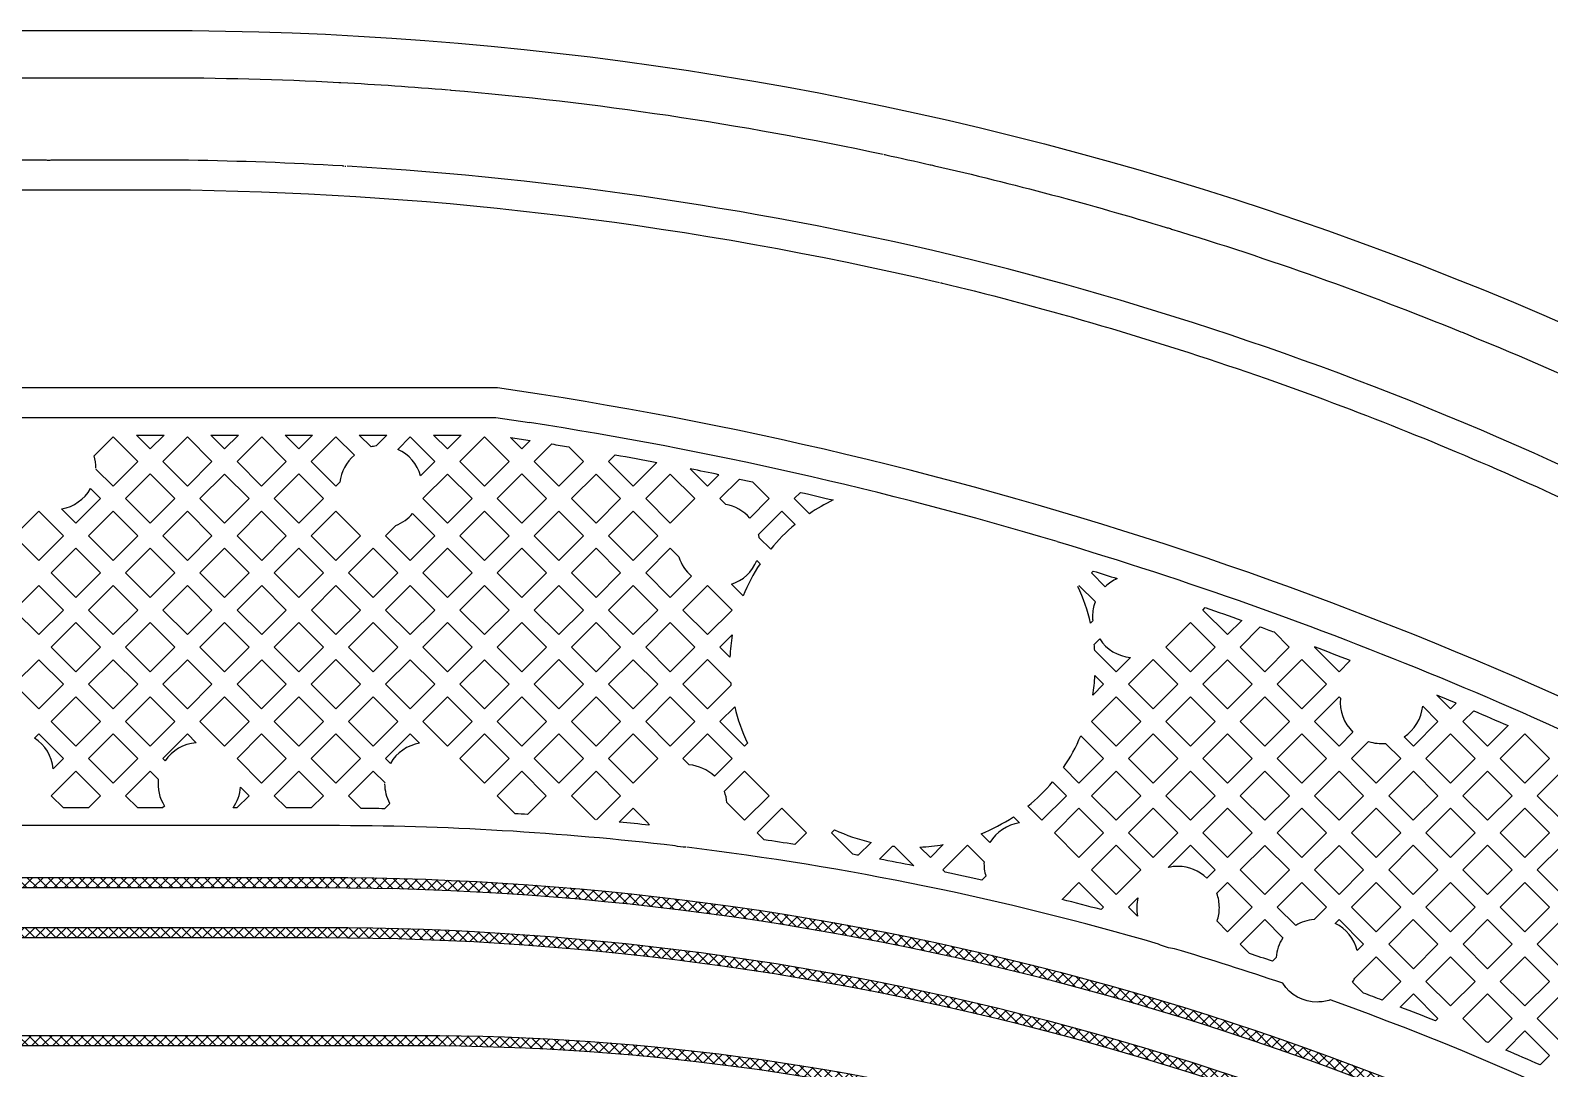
# Model space of a CAD drawing. Extents: x 3811 to 4253, y -432 to -307.
# Drawn here: x 4186.38 to 4192.92, y -356.61 to -352.14 of the extents above; entities that cross this region are included whole.
import ezdxf

# ---------------------------------------------------------------- set-up
doc = ezdxf.new("R2010")
doc.units = 0
doc.layers.add('gbr-dxf_layer0', color=7, linetype='Continuous')
doc.layers.add('gbr-outline-dxf_layer1', color=2, linetype='Continuous')
doc.layers.add('備註', color=1, linetype='Continuous', lineweight=9)
pattern_1 = [(135, (8843.560736277654, 77.47881360700057), (0.02245064030267288, 0.02245064030267288), []), (45.00000000000001, (8843.560736277654, 77.47881360700057), (0.02245064030267288, -0.02245064030267288), [])]

msp = doc.modelspace()

# ---------------------------------------------------------------- hatches: boundary and pattern name
at = {"layer": '備註', "linetype": 'Continuous'}
h = msp.add_hatch(dxfattribs=at)
h.set_pattern_fill('ANSI37', color=1, scale=0.01, angle=180, style=0)
h.set_pattern_definition(pattern_1)
edge = h.paths.add_edge_path()
edge.add_ellipse((4240.778275471918, -361.3788892770392), major_axis=(0.01252426819055923, 0), ratio=1, start_angle=62.23431466019579, end_angle=74.47364938760656)
edge.add_line((4240.781627987142, -361.3668220513688), (4240.699102987142, -361.3437570513687))
edge.add_ellipse((4240.695610890889, -361.3560347483626), major_axis=(0.01276466136323169, 0), ratio=1, start_angle=74.12286977857029, end_angle=154.8854511866665)
edge.add_line((4240.684052987142, -361.3506170513688), (4240.661245987142, -361.3430890513688))
edge.add_ellipse((4240.639942253281, -361.6157295257153), major_axis=(0.2734715292828165, 0), ratio=1, start_angle=85.53206876416063, end_angle=124.9321066714137)
edge.add_line((4240.483350987142, -361.3915290513687), (4240.384305987142, -361.4603520513688))
edge.add_ellipse((4239.437211706495, -360.1596750521853), major_axis=(1.608958741745759, 0), ratio=1, start_angle=259.9973253950895, end_angle=306.0604171005775)
edge.add_line((4239.157744987143, -361.7441770513688), (4225.238295987143, -359.2907950513687))
edge.add_ellipse((4223.085734032277, -371.498371707494), major_axis=(12.39590459727366, 0), ratio=1, start_angle=79.99983239179853, end_angle=89.02223314645957)
edge.add_line((4223.297262987143, -359.1042720513688), (4223.286972987143, -359.1040200513688))
edge.add_ellipse((4223.11095373497, -374.6557703994424), major_axis=(15.55274643482438, 0), ratio=1, start_angle=89.35153732403013, end_angle=106.8624955880837)
edge.add_line((4218.599477987143, -359.7717350513688), (4216.316115987142, -360.4632500513687))
edge.add_ellipse((4217.25461848953, -363.35921541796), major_axis=(3.044240849782393, 0), ratio=1, start_angle=107.9560793490311, end_angle=112.9058941111479)
edge.add_ellipse((4216.075594712353, -360.5762347271943), major_axis=(0.02200018640532932, 0), ratio=1, start_angle=105.4255050779633, end_angle=113.3415489921781)
edge.add_ellipse((4212.143559357241, -350.9729123053939), major_axis=(10.35512774600846, 0), ratio=1, start_angle=269.9998540920655, end_angle=292.2641321823256)
edge.add_line((4212.143532987143, -361.3280400513687), (4204.118935987142, -361.3280400513687))
edge.add_line((4204.118935987142, -361.3280400513687), (4202.893957987142, -361.1811340513688))
edge.add_ellipse((4205.175863638907, -342.1540741339722), major_axis=(19.16340529508658, 0), ratio=1, start_angle=237.7232717037186, end_angle=263.1612090197558)
edge.add_line((4194.942432987143, -358.3563270513687), (4194.233357987143, -357.9085140513687))
edge.add_ellipse((4187.633997542184, -368.3550795381765), major_axis=(12.35646748681221, 0), ratio=1, start_angle=57.71835891717838, end_angle=89.99995156770952)
edge.add_line((4187.634007987142, -355.9986120513688), (4165.578979987143, -355.9986120513688))
edge.add_ellipse((4165.578869262658, -355.258169250713), major_axis=(0.7404428089344982, 0), ratio=1, start_angle=262.4938267302385, end_angle=270.0085679077276)
edge.add_ellipse((4165.476431202252, -356.0133978742096), major_axis=(0.02188917907489349, 0), ratio=1, start_angle=74.87409326211606, end_angle=82.18393003354159)
edge.add_ellipse((4165.694900038389, -354.4379770307294), major_axis=(1.568607452013243, 0), ratio=1, start_angle=239.5635427173167, end_angle=262.1038531305894)
edge.add_ellipse((4165.150757668535, -355.3668496548478), major_axis=(0.4920903544579044, 0), ratio=1, start_angle=224.8112738173064, end_angle=239.4010401363109)
edge.add_line((4164.801652987143, -355.7136620513687), (4164.520442987143, -355.4324520513687))
edge.add_ellipse((4164.314069383814, -355.6382910520273), major_axis=(0.2914785726996615, 0), ratio=1, start_angle=44.92569256920794, end_angle=68.28871349969538)
edge.add_ellipse((4164.3393467941, -355.5750084927667), major_axis=(0.2233344415716332, 0), ratio=1, start_angle=68.30772893291217, end_angle=90.00225939866054)
edge.add_line((4164.339337987142, -355.3516740513688), (4164.252260987142, -355.3516740513688))
edge.add_ellipse((4164.241280055295, -355.3581299144281), major_axis=(0.01273809373797429, 0), ratio=1, start_angle=30.45194212593424, end_angle=93.94816493345985)
edge.add_line((4164.240402987142, -355.3454220513688), (4164.173297987142, -355.3500370513688))
edge.add_line((4164.173297987142, -355.3500370513688), (4164.173297987142, -355.3477570513687))
edge.add_line((4164.173297987142, -355.3477570513687), (4163.639897987143, -355.3477570513687))
edge.add_line((4163.639897987143, -355.3477570513687), (4163.639897987143, -355.5255570513688))
edge.add_line((4163.639897987143, -355.5255570513688), (4164.173297987142, -355.5255570513688))
edge.add_line((4164.173297987142, -355.5255570513688), (4164.173297987142, -355.5200900513687))
edge.add_ellipse((4164.170352965722, -355.5077148852459), major_axis=(0.01272076600398494, 0), ratio=1, start_angle=283.3861588286522, end_angle=325.9358450458)
edge.add_line((4164.180890987142, -355.5148400513688), (4164.223257987142, -355.4539820513687))
edge.add_ellipse((4164.212995484167, -355.4463399364474), major_axis=(0.01279534633371312, 0), ratio=1, start_angle=323.3262771394688, end_angle=349.9625931420886)
edge.add_line((4164.225594987142, -355.4485700513687), (4164.242272987142, -355.3966750513687))
edge.add_line((4164.242272987142, -355.3966750513687), (4164.339337987142, -355.3966750513687))
edge.add_ellipse((4164.339350393999, -355.5750157469133), major_axis=(0.1783406959760962, 0), ratio=1, start_angle=68.24926606257229, end_angle=90.00398596916925)
edge.add_ellipse((4164.31406441543, -355.6382931401877), major_axis=(0.2464832540224461, 0), ratio=1, start_angle=44.92480392022333, end_angle=68.24064743318829)
edge.add_line((4164.488582987143, -355.4642320513688), (4164.769727987143, -355.7453770513687))
edge.add_ellipse((4165.150770251016, -355.3668388209625), major_axis=(0.537107436866128, 0), ratio=1, start_angle=224.8111193865649, end_angle=239.4319281955726)
edge.add_ellipse((4165.695346519485, -354.4381023065579), major_axis=(1.613727573838814, 0), ratio=1, start_angle=239.5535593819423, end_angle=262.1161129758722)
edge.add_ellipse((4165.578890742177, -355.2581129602392), major_axis=(0.7854990969039252, 0), ratio=1, start_angle=262.3260020331372, end_angle=270.0069473466934)
edge.add_line((4165.578985987143, -356.0436120513688), (4187.634007987142, -356.0436120513688))
edge.add_ellipse((4187.633994277775, -368.3550779260933), major_axis=(12.31146587473212, 0), ratio=1, start_angle=57.71834354806271, end_angle=89.99993619858863)
edge.add_line((4194.209322987143, -357.9465600513687), (4194.918402987142, -358.3943720513687))
edge.add_ellipse((4205.175869071835, -342.1540783210144), major_axis=(19.20840313318145, 0), ratio=1, start_angle=237.7232498901434, end_angle=263.1611872062008)
edge.add_line((4202.888597987142, -361.2258150513687), (4204.117680987142, -361.3730400513687))
edge.add_line((4204.117680987142, -361.3730400513687), (4212.143532987143, -361.3730400513687))
edge.add_ellipse((4212.143962758537, -350.9728673691231), major_axis=(10.40017269112545, 0), ratio=1, start_angle=269.997632338638, end_angle=292.2775751891053)
edge.add_ellipse((4217.254569022111, -363.359172341488), major_axis=(2.99918380735767, 0), ratio=1, start_angle=107.9504780254341, end_angle=112.9188479303681)
edge.add_ellipse((4217.355273658412, -363.6716505618637), major_axis=(3.327488292974247, 0), ratio=1, start_angle=105.4516366402203, end_angle=107.9418423971558)
edge.add_line((4216.468747987143, -360.4644320513687), (4218.612532987143, -359.8148000513687))
edge.add_ellipse((4223.110524784151, -374.6558001703436), major_axis=(15.50765020038047, 0), ratio=1, start_angle=89.34702091478596, end_angle=106.8609411970305)
edge.add_ellipse((4223.289459880481, -359.1277333126157), major_axis=(0.02153679939091865, 0), ratio=1, start_angle=264.1265545595571, end_angle=270.1359625785639)
edge.add_line((4223.289510987142, -359.1492700513687), (4223.296639987142, -359.1492700513687))
edge.add_ellipse((4223.085753396635, -371.4983870042003), major_axis=(12.35091748287424, 0), ratio=1, start_angle=79.99993745754108, end_angle=89.02165172779574)
edge.add_line((4225.230480987142, -359.3351100513688), (4239.149940987142, -361.7884970513687))
edge.add_ellipse((4239.43712501164, -360.1597059355809), major_axis=(1.653915101447564, 0), ratio=1, start_angle=260.0005388709043, end_angle=305.9201403605867)
edge.add_ellipse((4240.397414285672, -361.4794697178608), major_axis=(0.02203135084924462, 0), ratio=1, start_angle=296.9698749448992, end_angle=305.5256584150097)
edge.add_ellipse((4241.444091873731, -362.9767112480843), major_axis=(1.804788343711396, 0), ratio=1, start_angle=123.9697940119922, end_angle=124.9493166973945)
edge.add_line((4240.435655987142, -361.4799420513688), (4240.509115987143, -361.4284250513688))
edge.add_ellipse((4240.639941412939, -361.6157315073523), major_axis=(0.2284710057927174, 0), ratio=1, start_angle=86.4656404781321, end_angle=124.9326270091944)
edge.add_line((4240.654025987143, -361.3876950513687), (4240.701050987142, -361.4044400513687))
edge.add_line((4240.701050987142, -361.4044400513687), (4240.750207987143, -361.5285420513687))
edge.add_ellipse((4240.762031728044, -361.5238610911775), major_axis=(0.01271661264712969, 0), ratio=1, start_angle=201.5983662150841, end_angle=235.1110773603341)
edge.add_line((4240.754757987143, -361.5342920513688), (4240.753820987143, -361.5396120513687))
edge.add_line((4240.753820987143, -361.5396120513687), (4241.279145987142, -361.6322220513688))
edge.add_line((4241.279145987142, -361.6322220513688), (4241.310015987143, -361.4571220513687))
h.paths.add_polyline_path([(4163.639897987143, -354.9980000513688), (4163.639897987143, -355.1758000513688), (4164.173297987142, -355.1758000513688), (4164.173297987142, -355.1724170513688, 0.1050129999794623), (4164.178555987142, -355.1728270513688), (4164.198300987143, -355.1704220513687), (4164.229684987143, -355.1764570513687), (4164.314189987143, -355.1764570513687, -0.1989610000014064), (4164.640999987142, -355.3118500513688), (4164.922367987142, -355.5932170513688, 0.06388799998524355), (4164.986890987142, -355.6435090513687, 0.09864499997632305), (4165.502980987142, -355.8229320513688, 0.03410700000139696), (4165.580482987142, -355.8282200513688), (4187.634260987143, -355.8282200513688, -0.1417890000000341), (4194.324382987143, -357.7644400513688), (4195.033462987143, -358.2122540513691, 0.1114510000000331), (4202.914252987142, -361.0119470513688), (4204.130634987143, -361.1576470513688), (4212.143737987142, -361.1576470513688, 0.09745599999944704), (4216.002617987143, -360.3981970513688, -0.02167899999797715), (4216.263772987144, -360.3010550513681, -0.01074099999885962), (4216.409520987143, -360.2572090513684), (4218.550044987142, -359.6085500513688, -0.07673299999955843), (4223.300049987142, -358.9338750513688, -0.03938799998511715), (4225.267822987143, -359.1227650513687), (4239.187272987301, -361.5761520513969, 0.1987819999320423), (4240.261337987143, -361.3383420513687), (4240.385672987142, -361.2516370513686, -0.1753869999997423), (4240.677560987145, -361.1731420513687), (4240.775257987142, -361.1738600513688), (4240.814757987143, -361.1936350513687), (4240.814527987142, -361.1949340513687), (4241.339852987143, -361.2875450513687), (4241.370722987142, -361.1124450513688), (4240.845397987143, -361.0198340513687), (4240.844207987143, -361.0265800513687, 0.1927999994876279), (4240.834915987142, -361.0283920513688), (4240.700677987143, -361.1149290513687, 0.3110639999497912), (4240.695107987142, -361.1282690513688), (4240.678575987143, -361.1281470513687, 0.1739159998567557), (4240.359902987142, -361.2147470513688), (4240.235547987142, -361.3014700513688, -0.1987800000002189), (4239.195087987143, -361.5318370513687), (4225.275632987088, -359.0784500513591, 0.03934299999894748), (4223.303040987143, -358.8889170513687, 0.04296799985334238), (4223.299247987143, -358.8886240513688), (4223.289292987142, -358.8886240513688, 0.07655300000000492), (4218.536995987142, -359.5654840513687), (4216.249832987142, -360.2582700513688, 0.02166899999900385), (4215.985147987142, -360.3567250513687, -0.09744499999990434), (4212.143737987142, -361.1126470513688), (4204.131889987142, -361.1126470513688), (4202.919612987143, -360.9672670513687, -0.1114509999999863), (4195.057492987143, -358.1742100513687), (4194.348417987142, -357.7263940513687, 0.1417890000000125), (4187.634260987143, -355.7832200513687), (4165.580482987142, -355.7832200513687, -0.03423199998499024), (4165.508837987142, -355.7783140513687, -0.09860700000024084), (4165.009577987128, -355.6046470513602, -0.06364499998820487), (4164.954322987134, -355.5615320513606), (4164.672824987142, -355.2800340513685, 0.1989569999985511), (4164.314189987143, -355.1314570513687), (4164.238442987143, -355.1314570513687), (4164.230192987143, -355.0810840513687, 0.1182239999783184), (4164.227957987143, -355.0755970513687), (4164.177487987143, -355.0051370513688, 0.111968999943164), (4164.173297987142, -355.0014070513686), (4164.173297987142, -354.9980000513688)])
h = msp.add_hatch(dxfattribs=at)
h.set_pattern_fill('ANSI37', color=2, scale=0.01, angle=180, style=0)
h.set_pattern_definition(pattern_1)
h.paths.add_polyline_path([(4163.639897987143, -356.0477820513687), (4163.639897987143, -356.2255820513687), (4164.173297987142, -356.2255820513687), (4164.173297987143, -356.220132051369, 0.1556539944862043), (4164.180992986874, -356.2210350514213, 5.358062216131998e-09), (4164.180992987142, -356.2210350513687), (4164.233097987142, -356.2108120513688, 0.007026999997943226), (4164.343330987143, -356.2218370513688, 0.01100100000090199), (4164.419939987144, -356.2267250513688, -0.1874359999291849), (4164.694009987143, -356.3475870513687), (4164.729772987142, -356.3835750513689, 0.1168210000013827), (4164.858457987142, -356.4592200513688, 0.06442799999997235), (4165.131130987145, -356.5079240513688), (4188.047517987143, -356.5079240513688, -0.1416299999983258), (4193.629507987142, -358.1216070513688), (4194.278777987142, -358.5317520513688, 0.1118520000000093), (4203.337707987142, -361.7414400513687), (4204.089905987143, -361.8304940513688), (4212.143635987142, -361.8304940513688, 0.0974549999997328), (4216.257419987142, -361.0209870513688, -0.02215600000107393), (4216.470687987143, -360.9414200513688, -0.01141699999937384), (4216.596285987142, -360.9039470513687), (4217.993790987149, -360.4800250513667, -0.07623099999992113), (4223.418777987143, -359.7027050513688, 0.03836399999984021), (4223.422150987179, -359.7029890513691, -0.003125999999580442), (4223.622275987143, -359.7060320513688, 0.03793700003203696), (4223.625610987143, -359.7058570513688, -0.03797099999059252), (4226.070965987143, -359.9480120513688), (4239.563892987174, -362.3264570513745, 0.03680499997375784), (4239.620774987143, -362.3323870513688), (4239.789870987142, -362.3357000513687, 0.03708899996836885), (4239.868997987142, -362.3311900513687), (4239.979190987143, -362.3167170513687, 0.1256549999862143), (4240.064000987142, -362.2828700513687), (4240.098152987142, -362.2588200513687, -0.2011339999985243), (4240.409379987143, -362.1909070513688), (4240.551519987142, -362.1963940513688), (4240.632632987143, -362.2262550513688), (4240.632154987143, -362.2289700513687), (4241.157480987143, -362.3215790513688), (4241.188350987142, -362.1464790513687), (4240.663025987143, -362.0538700513688), (4240.655752987142, -362.0951270513688), (4240.566035987143, -362.1519220513687), (4240.412517987143, -362.1459970513688, 0.1982639999762202), (4240.072320987142, -362.2219740513688), (4240.034029987141, -362.2490300513691, -0.1177920000004476), (4239.973400987143, -362.2720920513688), (4239.863117987142, -362.2865750513689, -0.03912000000069395), (4239.786665987125, -362.2906390513684), (4239.622112987143, -362.2874070513687, -0.03679399999974232), (4239.571832987139, -362.2821620513681), (4226.078785987142, -359.9036970513686, 0.03802299999946724), (4223.623265987142, -359.6607900513687, 0.03853400000244979), (4223.619872987142, -359.6609700513687, 0.003021999999913774), (4223.425917987142, -359.6580200513688, 0.03798299963075048), (4223.422577987142, -359.6577370513687, 0.07627799999998625), (4217.980730986931, -360.4369600514327), (4216.456657987143, -360.8986620513688, 0.02212700000131415), (4216.239940987141, -360.9795200513691, -0.0974440000000714), (4212.143635987142, -361.7854950513688), (4204.091227987143, -361.7854950513688), (4203.342992987141, -361.6967500513686, -0.1118519999999701), (4194.302807987143, -358.4937040513688), (4193.653517987142, -358.083547051368, 0.1416299999999973), (4188.047517987143, -356.4629250513688), (4165.131682987142, -356.4629250513688, -0.06554899999937698), (4164.866019987143, -356.4144920513687, -0.1185229999782722), (4164.755372987142, -356.3455620513687), (4164.725847987143, -356.3157850513687, 0.1875529999752223), (4164.421749987143, -356.1817620513688, -0.01099100000081328), (4164.347180987143, -356.1770020513687, -0.005056999999239366), (4164.268952987142, -356.1694890513687), (4164.185412987143, -356.0670100513688, 0.136113000119775), (4164.179875987143, -356.0630720513687), (4164.173297987142, -356.0606800513688), (4164.173297987142, -356.0477820513687)])
h.paths.add_polyline_path([(4163.639897987143, -356.3977940513687), (4163.639897987143, -356.5755940513687), (4164.173297987142, -356.5755940513687), (4164.173297987142, -356.5687150513687, 0.1686889962651441), (4164.180332987028, -356.5642140515144, 3.640425072504172e-09), (4164.180332987143, -356.5642140513688), (4164.243120987143, -356.4844590513686, 0.1311380000656766), (4164.245737987142, -356.4784400513687), (4164.250557987142, -356.4481700513687), (4164.285777987143, -356.4418850513688), (4164.401372987142, -356.4418850513688, -0.199050999980705), (4164.541417987142, -356.5000470513688), (4164.576239987143, -356.5351220513688, 0.1190059999954191), (4164.793705987143, -356.6647090513687, 0.06544500000057435), (4165.126050987143, -356.7233170513687), (4188.047265987142, -356.7233170513687, -0.1416319999999742), (4193.514444987142, -358.3037250513687), (4194.163715987149, -358.713870051373, 0.1118519999998962), (4203.312307987877, -361.9555620514555), (4204.077382987142, -362.0458870513688), (4212.143737987142, -362.0458870513688, 0.09752000000001931), (4216.341774987144, -361.2192390513678, -0.02215799999899078), (4216.537160987143, -361.1463370513687, -0.01194599999768344), (4216.658767987143, -361.1101990513688), (4218.056527987223, -360.6862720513445, -0.07627799999881954), (4223.420092987142, -359.9183820513687, -0.0411149999999478), (4226.033630987143, -360.1603550513687), (4239.526620987142, -362.5388120513687, 0.03711999999804767), (4239.615790987145, -362.5477820513688), (4239.799099987143, -362.5512190513688, 0.03270199999027205), (4239.896932987142, -362.5448040513687), (4240.007407987143, -362.5305820513687, 0.1237700000000247), (4240.188780987154, -362.4586290513603), (4240.222087987144, -362.4350290513684, -0.1985089998265499), (4240.368627987143, -362.4026670513687), (4240.502962987142, -362.4264320513687), (4240.517870987142, -362.4320240513688), (4240.567402987142, -362.5576500513687, 0.1752640000873123), (4240.573122987143, -362.5641540513691), (4240.571450987142, -362.5736470513688), (4241.096775987143, -362.6662570513687), (4241.127645987142, -362.4911570513688), (4240.602320987143, -362.3985470513687), (4240.601895987143, -362.4009570513687, 0.07141800002966765), (4240.598289987142, -362.4008820513687, 0.08862999999903), (4240.589350987142, -362.4009570513687), (4240.563692987143, -362.4011500513687), (4240.512574987142, -362.3824340513687), (4240.376442987143, -362.3583520513687, 0.1985039999998128), (4240.196337987142, -362.3981250513688), (4240.155990987142, -362.4269740513688, -0.1179299999987463), (4240.001567987142, -362.4859620513687), (4239.891062987143, -362.5001900513687, -0.03713899999978407), (4239.786580987128, -362.5061000513685), (4239.616965987141, -362.5027970513688, -0.03712299999987656), (4239.534430987143, -362.4944970513687), (4226.041445987143, -360.1160390513687, 0.0439279999999864), (4223.240459987101, -359.8724670513687, 0.07374899999939878), (4218.043467987142, -360.6432070513687), (4216.523137987142, -361.1035790513687, 0.02213600000102013), (4216.324215987142, -361.1778100513687, -0.09750800000002503), (4212.143737987142, -362.0008870513687), (4204.078537987142, -362.0008870513687), (4203.317592987142, -361.9108720513688, -0.1118520000000151), (4194.187745987142, -358.6758250513687), (4194.18774598606, -358.6758250506851), (4193.538454987142, -358.2656650513686, 0.1416319999999975), (4188.047265987142, -356.6783170513687), (4165.12655498714, -356.6783170513686, -0.0656509999686325), (4164.804832987143, -356.6210900513687, -0.1217319999827413), (4164.602464987142, -356.4974540513688), (4164.573272987142, -356.4682620513688, 0.1990399999114685), (4164.401402987142, -356.3968840513687), (4164.279762987143, -356.3972470513688), (4164.257570987143, -356.4012070513687, 0.4180150000109484), (4164.243324987143, -356.3899720513688), (4164.173297987142, -356.3987270513687), (4164.173297987142, -356.3977940513687)])

# ---------------------------------------------------------------- linework, layer by layer
at = {"layer": 'gbr-dxf_layer0'}
for p, q in [((4186.835462987143, -353.8791300513688), (4186.954269987143, -353.8791300513688)), ((4187.154994987142, -353.8791300513688), (4187.274057987142, -353.8791300513688)), ((4187.474779987142, -353.8791300513688), (4187.593587987143, -353.8791300513688)), ((4187.794567987143, -353.8791300513688), (4187.913374987143, -353.8791300513688)), ((4188.114097987142, -353.8791300513688), (4188.233160987143, -353.8791300513688)), ((4188.444422987142, -353.8896680513688), (4188.529412987143, -353.9024100513687)), ((4189.445879987143, -354.5715000513688), (4189.395622987143, -354.5212500513688)), ((4189.346380987143, -354.7916250513688), (4189.398837987143, -354.7391680513688)), ((4189.389125987143, -354.8343700513688), (4189.346380987143, -354.7916250513688)), ((4189.346380987143, -355.1114130513687), (4189.409732987143, -355.0480600513688)), ((4188.706934987143, -355.4310700513688), (4188.810984987143, -355.5351220513688)), ((4191.104694987143, -355.9106220513688), (4191.144602987142, -355.8707150513687)), ((4191.143120987143, -355.9490500513688), (4191.104694987143, -355.9106220513688))]:
    msp.add_line(p, q, dxfattribs=at)
at = {"layer": 'gbr-dxf_layer0', "linetype": 'Continuous'}
for points in [[(4174.013579987142, -352.3406630513688), (4186.932534987143, -352.3403970513688, -0.012993), (4187.706144987143, -352.3605250513688, -0.013553), (4187.715579987143, -352.3610170513688, -0.007790000000000001), (4188.178302987142, -352.3926200513688)], [(4188.181909987143, -352.3926200513688, -0.065454), (4188.188462987143, -352.3934850513688, -0.031589), (4190.048302987143, -352.6700150513688)], [(4161.480135987143, -355.3711770513688), (4161.480135987143, -353.1586350513688, -0.202305), (4161.483867987143, -353.1494650513687), (4162.084729987142, -352.5493650513687, -0.202179), (4162.093899987143, -352.5456300513688), (4164.569434987143, -352.5456300513688, -0.202328), (4164.578604987142, -352.5493650513687), (4164.851984987143, -352.8229980513688), (4187.068094987142, -352.8237600513688, -0.053761), (4190.291049987143, -353.2224900513688)], [(4187.728519987142, -352.7209920513687, -0.066718), (4187.721814987142, -352.7202800513688, 0.010845), (4187.060042987143, -352.6959970513688), (4186.467502987143, -352.6959850513688, -0.014006), (4186.457732987143, -352.6962530513688, -0.014012), (4186.447955987143, -352.6959830513688), (4185.198032987142, -352.6959550513688, -0.014727), (4185.187732987142, -352.6962530513688, -0.01474), (4185.177425987143, -352.6959530513688), (4183.928534987142, -352.6959250513688, -0.015436), (4183.917732987143, -352.6962530513688, -0.015443), (4183.906922987142, -352.6959220513688), (4182.659014987143, -352.6958950513688, -0.016102)], [(4205.618477987143, -358.3124480513687), (4205.071107987143, -358.3124480513687, -0.154892), (4195.223449987143, -355.2947480513687, 0.091197), (4190.428260987142, -353.1239870513688, 0.044548), (4187.742134987143, -352.7215000513688)], [(4190.053254987142, -352.6706750513688, -0.063372), (4190.059427987142, -352.6724020513687, -0.003302), (4190.250795987143, -352.7148120513688, -0.027883), (4190.270019987143, -352.7192200513688, -0.017383), (4191.270379987143, -352.9861480513688, -0.027458), (4191.288952987143, -352.9918150513687, -0.022197), (4192.534622987143, -353.4341400513687, -0.029835), (4192.554179987143, -353.4420950513688, -0.053715), (4195.363532987143, -354.9562180513688, 0.015508), (4196.237447987143, -355.5236400513688, -0.030175), (4196.255717987143, -355.5346970513688, 0.01513), (4197.141227987143, -356.0339100513688)], [(4190.295087987142, -353.2230230513688, -0.079641), (4190.302810987143, -353.2252570513688, -0.001637), (4190.397780987143, -353.2479400513687, -0.024256), (4191.737047987142, -353.6499980513688, -0.02103), (4192.862012987143, -354.1023200513688, -0.018687), (4193.826779987143, -354.5821530513688, -0.026283), (4195.117100987143, -355.3762830513688, 0.139031), (4203.966637987143, -358.4156730513687)], [(4196.699139987142, -357.1462050513688, -0.017997), (4195.640364987143, -356.5306380513687), (4194.144559987142, -355.5921830513687, 0.088703), (4188.389199987143, -353.6755500513688), (4164.591837987143, -353.6751680513688, -0.202133), (4164.582719987143, -353.6713330513688), (4164.185234987142, -353.2738470513688), (4162.186507987142, -353.2738470513688), (4162.013787987143, -353.4465680513688), (4162.013787987143, -353.9893680513688, 0.284412), (4162.020137987143, -354.3111070513688)], [(4169.038982987143, -353.8029300513688), (4171.873052987143, -353.8029300513688), (4180.432344987143, -353.8029300513688), (4181.545117987142, -353.8029300513688), (4188.376302987142, -353.8029300513688, -0.03834700000000001), (4188.382057987143, -353.8033450513688), (4188.527092987142, -353.8249350513688)], [(4187.913374987143, -353.8791300513688), (4187.866717987143, -353.9257880513687, 0.031016), (4187.845102987143, -353.9296650513688), (4187.794567987143, -353.8791300513688)], [(4188.866837987143, -353.9925300513688), (4188.895744987143, -353.9636230513688, -0.002687), (4189.074845987143, -353.9965500513688)], [(4189.666167987143, -354.1523050513688), (4189.692947987143, -354.1255250513688, -0.002132), (4189.833244987143, -354.1581500513688)], [(4189.833244987143, -354.1581500513688, 0.03759), (4189.731099987142, -354.2172400513688), (4189.666167987143, -354.1523050513688)], [(4190.797530987143, -354.3372300513688), (4190.845409987143, -354.3516700513688, -0.051345), (4194.078412987143, -355.7016370513688)], [(4189.395622987143, -354.5212500513688, 0.221156), (4189.505055987143, -354.4187450513688), (4189.518952987142, -354.4326400513688, 0.050028), (4189.445879987143, -354.5715000513688)], [(4190.944929987143, -354.4719650513687), (4190.952707987142, -354.4641870513688, -0.001607), (4191.055642987143, -354.4964870513688)], [(4191.055642987143, -354.4964870513688, 0.087949), (4191.004364987142, -354.5314030513688), (4190.944929987143, -354.4719650513687)], [(4190.940819987143, -354.6881000513687), (4190.951707987142, -354.6772120513688, -0.026281), (4190.950737987143, -354.6586570513688, -0.089283), (4190.961887987143, -354.5966850513688), (4190.891050987142, -354.5258450513688)], [(4191.424360987143, -354.6318530513688), (4191.434587987143, -354.6216250513688, -0.002459), (4191.591789987143, -354.6764500513688)], [(4190.956560987142, -354.7801200513688), (4190.980120987142, -354.7565600513688, 0.228497), (4191.112702987142, -354.8357500513688)], [(4191.112702987142, -354.8357500513688), (4191.050814987142, -354.8976380513687), (4190.958970987142, -354.8057920513688, 0.008296), (4190.956560987142, -354.7801200513688)], [(4189.409732987143, -355.0480600513688, 0.05300700000000001), (4189.464999987143, -355.2048180513688), (4189.452392987143, -355.2174250513688), (4189.346380987143, -355.1114130513687)], [(4192.543362987142, -355.1115280513688), (4192.589352987143, -355.0655380513688, -0.00238), (4192.737204987143, -355.1294570513688)], [(4187.092469987143, -355.2032550513688, 0.229185), (4186.958692987142, -355.2812500513688), (4186.948747987142, -355.2713020513688)], [(4187.747957987143, -355.4311970513688), (4187.801152987143, -355.4843930513688, -0.002048), (4187.904994987142, -355.4859300513688), (4187.926217987142, -355.4647070513688, -0.123968), (4187.905024987142, -355.3805250513687)], [(4188.913082987143, -355.5447100513688), (4188.972839987143, -355.4849500513687), (4189.037549987142, -355.5496600513688, 0.013256), (4189.041617987143, -355.5579500513688)], [(4190.469894987143, -355.5953880513687, 0.049999), (4190.608677987142, -355.5223680513688), (4190.634994987143, -355.5486850513688)], [(4189.199154987143, -355.6533200513688, -0.065969), (4189.152882987142, -355.6471930513688, 0.029288), (4187.663217987143, -355.5598470513688), (4169.238394987143, -355.5598470513688)], [(4189.825932987143, -355.5909620513688), (4189.839284987142, -355.5776100513688, 0.053117), (4189.996597987143, -355.6323250513688)], [(4189.996597987143, -355.6323250513688), (4189.941307987143, -355.6876150513688, 0.00056), (4189.918484987143, -355.6835170513688), (4189.825932987143, -355.5909620513688)], [(4190.634994987143, -355.5486850513688, 0.225796), (4190.507712987142, -355.6331970513688), (4190.469894987143, -355.5953880513687)], [(4194.472417987143, -357.5305880513687, 0.054714), (4191.972477987143, -356.3102470513688, -0.080364), (4191.916447987143, -356.3193070513688, -0.253537), (4191.767492987143, -356.2385920513688, 0.009576000000000001), (4191.302519987143, -356.0903500513688, -0.102225), (4191.233529987143, -356.0700130513687, 0.040703), (4189.203605987143, -355.6532650513687)], [(4190.032302987143, -355.7043800513688), (4190.088632987143, -355.6480500513688, 0.002637), (4190.095799987143, -355.6488070513688), (4190.180042987143, -355.7330500513688)], [(4165.581727987143, -355.7832200513688), (4187.634260987143, -355.7832200513688, -0.141789), (4194.348417987143, -357.7263950513688)], [(4194.324382987143, -357.7644400513688, 0.141789), (4187.634260987143, -355.8282200513688), (4165.581727987143, -355.8282200513688)], [(4165.581979987142, -355.9986120513688), (4187.634007987142, -355.9986120513688, -0.141794), (4194.233357987143, -357.9085150513687)], [(4194.209322987143, -357.9465600513687, 0.141794), (4187.634007987142, -356.0436120513688), (4165.581979987142, -356.0436120513688)], [(4164.869984987143, -356.4155650513687), (4164.872217987143, -356.4163780513688, 0.063979), (4165.131682987143, -356.4629250513688), (4188.047517987143, -356.4629250513688, -0.14163), (4193.653517987143, -358.0835480513688)], [(4193.629507987143, -358.1216070513688, 0.14163), (4188.047517987143, -356.5079250513688), (4165.131129987143, -356.5079250513688)]]:
    msp.add_lwpolyline(points, format="xyb", dxfattribs=at)
for points in [[(4186.661399987142, -354.0248530513688), (4186.734972987142, -354.0984280513688), (4186.840987987143, -353.9924120513688), (4186.734974987143, -353.8864000513688), (4186.653332987143, -353.9680420513687)], [(4186.954269987143, -353.8791300513688), (4186.894867987143, -353.9385330513688), (4186.835462987143, -353.8791300513688)], [(4187.274057987142, -353.8791300513688), (4187.214525987143, -353.9386600513688), (4187.154994987142, -353.8791300513688)], [(4187.593587987143, -353.8791300513688), (4187.534185987142, -353.9385350513688), (4187.474779987142, -353.8791300513688)], [(4188.233160987143, -353.8791300513688), (4188.173629987143, -353.9386600513688), (4188.114097987142, -353.8791300513688)], [(4188.529412987143, -353.9024100513687), (4188.493289987143, -353.9385330513688), (4188.444422987142, -353.8896680513688)], [(4189.074845987143, -353.9965500513688), (4188.972857987143, -354.0985370513688), (4188.866837987143, -353.9925300513688)], [(4189.341639987142, -354.0492870513688), (4189.292499987143, -354.0984280513688), (4189.218462987143, -354.0243900513688)], [(4191.591789987143, -354.6764500513688), (4191.530377987143, -354.7378630513688), (4191.424360987143, -354.6318530513688)], [(4191.903907987143, -354.7916270513688), (4192.009919987143, -354.8976380513687), (4192.058187987142, -354.8493700513688)], [(4190.959847987143, -354.9144330513687), (4190.996934987143, -354.9515180513688), (4190.950184987143, -354.9982670513688)], [(4192.513672987143, -355.0334570513688), (4192.489480987142, -355.0576500513687), (4192.430537987142, -354.9987130513687)], [(4192.370039987143, -355.0459800513688), (4192.435597987143, -355.1115330513688), (4192.329704987143, -355.2174250513688), (4192.290189987143, -355.1779100513688)], [(4192.737204987143, -355.1294570513688), (4192.649252987143, -355.2174100513687), (4192.543362987142, -355.1115280513688)], [(4186.397027987143, -355.1834520513688), (4186.415190987143, -355.1652900513687), (4186.521202987143, -355.2713020513688), (4186.477425987143, -355.3150800513688)], [(4186.948747987142, -355.2713020513688), (4187.054632987143, -355.1654170513688), (4187.092469987143, -355.2032550513688)], [(4190.898992987142, -355.1732470513688), (4190.996997987142, -355.2712430513688), (4190.891050987142, -355.3771900513688), (4190.824104987143, -355.3102450513688)], [(4187.905075987142, -355.3762900513688), (4187.853969987143, -355.3251850513687), (4187.747957987143, -355.4311970513688)], [(4188.814584987143, -355.5354480513687), (4188.918959987142, -355.4310700513688), (4188.812947987142, -355.3250580513688), (4188.706934987143, -355.4310700513688)], [(4187.283464987143, -355.3942500513688), (4187.320412987143, -355.4311950513688), (4187.267959987143, -355.4836480513688), (4187.251035987143, -355.4836480513688)], [(4190.306792987143, -355.6416600513688), (4190.251602987142, -355.6968500513688), (4190.206892987142, -355.6521400513687)]]:
    msp.add_lwpolyline(points, dxfattribs=at)
for points in [[(4186.948747987142, -353.9924120513688), (4187.054632987143, -353.8865270513688), (4187.160644987143, -353.9925400513687), (4187.054759987142, -354.0984280513688)], [(4187.268404987142, -353.9925400513687), (4187.374417987143, -353.8865270513688), (4187.480304987143, -353.9924150513688), (4187.374292987142, -354.0984280513688)], [(4188.227510987143, -353.9925400513687), (4188.333522987143, -353.8865270513688), (4188.439410987143, -353.9924120513688), (4188.333394987143, -354.0984280513688)], [(4186.788852987142, -354.1523080513688), (4186.894867987143, -354.0462920513688), (4187.000880987143, -354.1523080513688), (4186.894867987143, -354.2583200513688)], [(4187.108639987143, -354.1523080513688), (4187.214525987143, -354.0464200513688), (4187.320412987143, -354.1523080513688), (4187.214525987143, -354.2581930513688)], [(4187.428172987143, -354.1523080513688), (4187.534185987142, -354.0462950513688), (4187.640197987143, -354.1523080513688), (4187.534185987142, -354.2583200513688)], [(4188.067744987143, -354.1523050513688), (4188.173629987143, -354.0464200513688), (4188.279514987143, -354.1523080513688), (4188.173629987143, -354.2581930513688)], [(4188.387274987143, -354.1523080513688), (4188.493289987143, -354.0462920513688), (4188.599302987142, -354.1523050513688), (4188.493287987143, -354.2583200513688)], [(4188.707062987143, -354.1523050513688), (4188.812954987143, -354.0464130513687), (4188.918974987142, -354.1524200513688), (4188.813074987142, -354.2583200513688)], [(4189.026739987143, -354.1524150513687), (4189.132735987143, -354.0464200513688), (4189.238619987143, -354.1523080513688), (4189.132632987143, -354.2582950513688)], [(4186.309174987143, -354.3122000513688), (4186.415187987142, -354.2061870513688), (4186.521200987143, -354.3122000513688), (4186.415187987142, -354.4182130513688)], [(4186.628959987142, -354.3122000513688), (4186.734972987142, -354.2061870513688), (4186.840987987143, -354.3122000513688), (4186.734972987142, -354.4182130513688)], [(4186.948747987142, -354.3122000513688), (4187.054759987142, -354.2061870513688), (4187.160644987143, -354.3120720513688), (4187.054632987143, -354.4180850513688)], [(4187.268404987142, -354.3120720513688), (4187.374292987142, -354.2061870513688), (4187.480304987143, -354.3122000513688), (4187.374419987143, -354.4180850513688)], [(4187.588065987143, -354.3122000513688), (4187.694077987143, -354.2061870513688), (4187.800089987142, -354.3122000513688), (4187.694077987143, -354.4182130513688)], [(4188.227510987143, -354.3120720513688), (4188.333394987143, -354.2061870513688), (4188.439407987143, -354.3122000513688), (4188.333522987143, -354.4180850513688)], [(4188.547167987143, -354.3122000513688), (4188.653182987143, -354.2061850513688), (4188.759194987142, -354.3122000513688), (4188.653182987143, -354.4182130513688)], [(4188.866954987143, -354.3122000513688), (4188.972857987143, -354.2062980513688), (4189.078749987142, -354.3121750513687), (4188.972839987143, -354.4180850513688)], [(4186.469067987143, -354.4720920513687), (4186.575079987142, -354.3660800513688), (4186.681092987143, -354.4720920513687), (4186.575079987142, -354.5781050513688)], [(4186.788852987142, -354.4720920513687), (4186.894867987143, -354.3660800513688), (4187.000752987143, -354.4719650513687), (4186.894740987143, -354.5779800513688)], [(4187.108512987143, -354.4719650513687), (4187.214525987143, -354.3659520513688), (4187.320540987143, -354.4719650513687), (4187.214525987143, -354.5779800513688)], [(4187.428300987143, -354.4719650513687), (4187.534185987142, -354.3660800513688), (4187.640197987143, -354.4720920513687), (4187.534312987143, -354.5779780513688)], [(4187.747957987143, -354.4720920513687), (4187.853969987143, -354.3660800513688), (4187.959854987143, -354.4719650513687), (4187.853844987143, -354.5779780513688)], [(4188.067617987143, -354.4719650513687), (4188.173629987143, -354.3659520513688), (4188.279642987143, -354.4719650513687), (4188.173627987142, -354.5779780513688)], [(4188.387402987142, -354.4719650513687), (4188.493287987143, -354.3660800513688), (4188.599302987142, -354.4720920513687), (4188.493414987142, -354.5779800513688)], [(4188.707062987143, -354.4720920513687), (4188.813074987142, -354.3660800513688), (4188.918959987142, -354.4719650513687), (4188.812947987142, -354.5779780513688)], [(4186.309302987142, -354.6318580513688), (4186.415187987142, -354.5259720513688), (4186.521200987143, -354.6319850513688), (4186.415314987143, -354.7378700513688)], [(4186.628959987142, -354.6319850513688), (4186.734972987142, -354.5259720513688), (4186.840859987143, -354.6318600513688), (4186.734847987143, -354.7378730513688)], [(4186.948619987143, -354.6318600513688), (4187.054632987143, -354.5258450513688), (4187.160644987143, -354.6318600513688), (4187.054632987143, -354.7378730513688)], [(4187.268404987142, -354.6318600513688), (4187.374419987143, -354.5258450513688), (4187.480432987142, -354.6318580513688), (4187.374417987143, -354.7378730513688)], [(4187.588192987143, -354.6318580513688), (4187.694077987143, -354.5259720513688), (4187.799964987143, -354.6318580513688), (4187.694077987143, -354.7377450513688)], [(4187.907724987143, -354.6318580513688), (4188.013737987143, -354.5258450513688), (4188.119747987143, -354.6318580513688), (4188.013737987143, -354.7378700513688)], [(4188.227507987143, -354.6318580513688), (4188.333522987143, -354.5258450513688), (4188.439537987142, -354.6318580513688), (4188.333522987143, -354.7378730513688)], [(4188.547294987143, -354.6318600513688), (4188.653182987143, -354.5259720513688), (4188.759067987143, -354.6318580513688), (4188.653179987143, -354.7377450513688)], [(4188.866827987143, -354.6318580513688), (4188.972839987143, -354.5258450513688), (4189.078854987143, -354.6318580513688), (4188.972839987143, -354.7378730513688)], [(4189.186614987142, -354.6318580513688), (4189.292537987143, -354.5259350513688), (4189.398429987143, -354.6318150513687), (4189.292499987143, -354.7377450513688)], [(4186.469194987143, -354.7917500513688), (4186.575079987142, -354.6858650513688), (4186.680967987142, -354.7917530513688), (4186.575082987143, -354.8976380513687)], [(4186.788727987143, -354.7917530513688), (4186.894740987143, -354.6857400513687), (4187.000752987143, -354.7917530513688), (4186.894740987143, -354.8977650513688)], [(4187.108512987143, -354.7917530513688), (4187.214525987143, -354.6857400513687), (4187.320537987143, -354.7917530513688), (4187.214525987143, -354.8977650513688)], [(4187.428297987142, -354.7917530513688), (4187.534312987143, -354.6857380513687), (4187.640197987143, -354.7916250513688), (4187.534185987142, -354.8976380513687)], [(4187.747957987143, -354.7916250513688), (4187.853844987143, -354.6857380513687), (4187.959857987143, -354.7917500513688), (4187.853969987143, -354.8976380513687)], [(4188.067617987143, -354.7917500513688), (4188.173627987142, -354.6857380513687), (4188.279642987143, -354.7917530513688), (4188.173629987143, -354.8977650513688)], [(4188.387402987142, -354.7917530513688), (4188.493417987142, -354.6857380513687), (4188.599302987142, -354.7916230513688), (4188.493287987143, -354.8976380513687)], [(4188.707059987142, -354.7916250513688), (4188.812947987142, -354.6857380513687), (4188.918959987142, -354.7917530513688), (4188.813074987142, -354.8976380513687)], [(4189.026719987143, -354.7917530513688), (4189.132735987143, -354.6857380513687), (4189.238619987143, -354.7916250513688), (4189.132607987143, -354.8976380513687)], [(4191.264587987143, -354.7916250513688), (4191.370477987142, -354.6857350513688), (4191.476497987143, -354.7917420513688), (4191.370602987143, -354.8976380513687)], [(4186.309302987142, -354.9516420513688), (4186.415314987143, -354.8456300513688), (4186.521202987143, -354.9515180513688), (4186.415190987143, -355.0575300513688)], [(4186.628962987143, -354.9515180513688), (4186.734847987143, -354.8456330513688), (4186.840859987143, -354.9516450513688), (4186.734974987143, -355.0575300513688)], [(4186.948619987143, -354.9516450513688), (4187.054632987143, -354.8456330513688), (4187.160644987143, -354.9516450513688), (4187.054632987143, -355.0576570513688)], [(4187.268404987142, -354.9516450513688), (4187.374417987143, -354.8456330513688), (4187.480304987143, -354.9515180513688), (4187.374292987142, -355.0575300513688)], [(4187.588065987143, -354.9515180513688), (4187.694077987143, -354.8455050513688), (4187.800089987142, -354.9515180513688), (4187.694077987143, -355.0575300513688)], [(4187.907850987143, -354.9515180513688), (4188.013734987143, -354.8456300513688), (4188.119750987143, -354.9516450513688), (4188.013865987143, -355.0575300513688)], [(4188.227510987143, -354.9516450513688), (4188.333522987143, -354.8456330513688), (4188.439407987143, -354.9515180513688), (4188.333394987143, -355.0575300513688)], [(4188.547167987143, -354.9515180513688), (4188.653182987143, -354.8455030513688), (4188.759197987143, -354.9515150513687), (4188.653182987143, -355.0575300513688)], [(4188.866954987143, -354.9515180513688), (4188.972839987143, -354.8456330513688), (4189.078727987143, -354.9515180513688), (4188.972839987143, -355.0574050513688)], [(4191.104694987143, -354.9515180513688), (4191.210707987142, -354.8455050513688), (4191.316722987143, -354.9515180513688), (4191.210707987142, -355.0575300513688)], [(4191.424482987142, -354.9515180513688), (4191.530379987143, -354.8456200513688), (4191.636292987143, -354.9515250513688), (4191.530402987142, -355.0574400513688)], [(4191.744054987143, -354.9515180513688), (4191.850034987143, -354.8455130513688), (4191.956039987143, -354.9515180513688), (4191.850052987143, -355.0575050513688)], [(4186.469069987143, -355.1114100513688), (4186.575082987143, -355.0053980513688), (4186.681095987143, -355.1114100513688), (4186.575082987143, -355.2174220513688)], [(4186.788854987142, -355.1114100513688), (4186.894740987143, -355.0055250513687), (4187.000752987143, -355.1115370513688), (4186.894867987143, -355.2174220513688)], [(4187.108512987143, -355.1115370513688), (4187.214525987143, -355.0055250513687), (4187.320412987143, -355.1114100513688), (4187.214399987142, -355.2174220513688)], [(4187.428172987143, -355.1114100513688), (4187.534185987142, -355.0053980513688), (4187.640197987143, -355.1114100513688), (4187.534185987142, -355.2174220513688)], [(4187.747957987143, -355.1114100513688), (4187.853969987143, -355.0053980513688), (4187.959984987143, -355.1114100513688), (4187.853969987143, -355.2174250513688)], [(4188.067744987143, -355.1114100513688), (4188.173629987143, -355.0055250513687), (4188.279514987143, -355.1114100513688), (4188.173629987143, -355.2172980513687)], [(4188.387274987143, -355.1114100513688), (4188.493287987143, -355.0053980513688), (4188.599302987142, -355.1114100513688), (4188.493289987143, -355.2174220513688)], [(4188.707062987143, -355.1114100513688), (4188.813077987143, -355.0053950513688), (4188.918962987143, -355.1112830513688), (4188.812947987142, -355.2172980513687)], [(4189.026719987143, -355.1112850513688), (4189.132607987143, -355.0053980513688), (4189.238619987143, -355.1114130513687), (4189.132732987143, -355.2172980513687)], [(4190.944859987143, -355.1113530513688), (4191.050814987142, -355.0053980513688), (4191.156827987143, -355.1114130513687), (4191.050879987142, -355.2173600513688)], [(4191.264590987143, -355.1114100513688), (4191.370602987143, -355.0053980513688), (4191.476527987143, -355.1113250513687), (4191.370527987143, -355.2173500513688)], [(4191.584285987143, -355.1113230513687), (4191.690177987142, -355.0054050513688), (4191.796169987143, -355.1113880513687), (4191.690259987143, -355.2172980513687)], [(4186.628962987143, -355.2713020513688), (4186.734974987143, -355.1652900513687), (4186.840987987143, -355.2713020513688), (4186.734974987143, -355.3773150513687)], [(4187.268279987143, -355.2713020513688), (4187.374292987142, -355.1652900513687), (4187.480304987143, -355.2713020513688), (4187.374292987142, -355.3773150513687)], [(4187.588065987143, -355.2713020513688), (4187.694077987143, -355.1652900513687), (4187.800089987142, -355.2713050513688), (4187.694077987143, -355.3773170513688)], [(4188.227510987143, -355.2711780513688), (4188.333394987143, -355.1652900513687), (4188.439410987143, -355.2713020513688), (4188.333522987143, -355.3771900513688)], [(4188.547169987143, -355.2713020513688), (4188.653182987143, -355.1652900513687), (4188.759067987143, -355.2711780513688), (4188.653055987143, -355.3771900513688)], [(4188.866827987143, -355.2711780513688), (4188.972842987143, -355.1651630513688), (4189.078854987143, -355.2711780513688), (4188.972839987143, -355.3771900513688)], [(4191.104762987143, -355.2712380513688), (4191.210707987142, -355.1652930513688), (4191.316652987143, -355.2712380513688), (4191.210724987142, -355.3771870513688)], [(4191.424409987143, -355.2712330513688), (4191.530409987143, -355.1652080513688), (4191.636379987143, -355.2711780513688), (4191.530367987143, -355.3771900513688)], [(4191.744139987142, -355.2711780513688), (4191.850052987143, -355.1652650513687), (4191.956072987143, -355.2712730513688), (4191.850152987143, -355.3771900513688)], [(4192.383584987143, -355.2713050513688), (4192.489480987142, -355.1654100513688), (4192.595369987142, -355.2712930513688), (4192.489470987142, -355.3771900513688)], [(4192.703134987143, -355.2712880513687), (4192.809130987143, -355.1652930513688), (4192.915134987143, -355.2712900513687), (4192.809127987142, -355.3772720513688)], [(4186.469194987143, -355.4310700513688), (4186.575082987143, -355.3251820513688), (4186.681095987143, -355.4311950513688), (4186.628642987142, -355.4836480513688), (4186.521769987143, -355.4836480513688)], [(4187.428172987143, -355.4311950513688), (4187.534185987142, -355.3251820513688), (4187.640197987143, -355.4311970513688), (4187.587747987143, -355.4836480513688), (4187.480622987143, -355.4836480513688)], [(4190.944929987143, -355.4310700513688), (4191.050882987143, -355.3251180513688), (4191.156849987143, -355.4310750513687), (4191.050904987143, -355.5370430513688)], [(4191.264612987143, -355.4310670513688), (4191.370534987142, -355.3251200513688), (4191.476487987143, -355.4310700513688), (4191.370557987142, -355.5370000513688)], [(4191.584247987143, -355.4310700513688), (4191.690259987143, -355.3250580513688), (4191.796272987143, -355.4310700513688), (4191.690259987143, -355.5370820513688)], [(4191.904032987142, -355.4310700513688), (4192.009954987143, -355.3251500513688), (4192.115972987143, -355.4311580513688), (4192.010044987142, -355.5370820513688)], [(4192.223737987142, -355.4311500513688), (4192.329704987143, -355.3251850513687), (4192.435589987143, -355.4310700513688), (4192.329630987142, -355.5370330513688)], [(4192.543349987143, -355.4310700513688), (4192.649252987143, -355.3251700513688), (4192.755237987143, -355.4311480513688), (4192.649319987143, -355.5370400513688)], [(4192.863012987143, -355.4311530513688), (4192.969019987142, -355.3251730513688), (4193.075044987143, -355.4311900513687), (4192.969049987143, -355.5371830513687)], [(4190.785034987142, -355.5909650513688), (4190.891050987142, -355.4849500513687), (4190.997030987142, -355.5909300513688), (4190.891027987142, -355.6969550513688)], [(4191.104787987142, -355.5909250513687), (4191.210737987143, -355.4849530513688), (4191.316677987143, -355.5908800513688), (4191.210709987143, -355.6968470513688)], [(4191.424439987142, -355.5908780513688), (4191.530367987143, -355.4849500513687), (4191.636379987143, -355.5909650513688), (4191.530459987143, -355.6968850513688)], [(4191.744139987142, -355.5909620513688), (4191.850152987143, -355.4849500513687), (4191.956164987143, -355.5909620513688), (4191.850152987143, -355.6969750513688)], [(4192.063925987142, -355.5909620513688), (4192.169855987143, -355.4850350513688), (4192.275744987142, -355.5909150513688), (4192.169812987143, -355.6968500513688)], [(4192.383512987142, -355.5909100513688), (4192.489470987142, -355.4849500513687), (4192.595435987143, -355.5909150513688), (4192.489467987143, -355.6968550513688)], [(4192.703202987143, -355.5909230513687), (4192.809122987142, -355.4850300513688), (4192.915167987143, -355.5910650513687), (4192.809257987143, -355.6969770513688)], [(4190.944909987143, -355.7508380513688), (4191.050912987143, -355.6448120513688), (4191.156829987143, -355.7507270513688), (4191.050814987142, -355.8567430513688)], [(4191.584342987143, -355.7507630513688), (4191.690259987143, -355.6448450513688), (4191.796272987143, -355.7508570513688), (4191.690360987142, -355.8567670513688)], [(4191.904032987142, -355.7508550513688), (4192.010044987142, -355.6448420513688), (4192.115932987143, -355.7507300513688), (4192.009919987143, -355.8567430513688)], [(4192.223692987143, -355.7507300513688), (4192.329627987143, -355.6447930513688), (4192.435577987142, -355.7507320513688), (4192.329622987143, -355.8566600513687)], [(4192.543354987143, -355.7507350513688), (4192.649317987143, -355.6447980513688), (4192.755377987143, -355.7508570513688), (4192.649432987142, -355.8568030513688)], [(4192.863137987142, -355.7508570513688), (4192.969049987143, -355.6449430513688), (4193.074940987142, -355.7508250513687), (4192.969022987143, -355.8567430513688)], [(4192.063799987143, -355.9106220513688), (4192.169812987143, -355.8046100513688), (4192.275737987143, -355.9105350513688), (4192.169712987143, -356.0165350513687)], [(4192.383505987143, -355.9105430513688), (4192.489462987143, -355.8046130513687), (4192.595547987143, -355.9106870513688), (4192.489597987143, -356.0166350513688)], [(4192.703314987142, -355.9106800513688), (4192.809257987143, -355.8047370513688), (4192.915142987143, -355.9106220513688), (4192.809204987143, -356.0165600513688)], [(4192.223594987143, -356.0704180513688), (4192.329619987143, -355.9644180513688), (4192.435717987142, -356.0705150513688), (4192.329704987143, -356.1765280513688)], [(4192.543477987143, -356.0705150513688), (4192.649430987143, -355.9645650513688), (4192.755320987142, -356.0704450513688), (4192.649364987143, -356.1764030513688)], [(4192.863087987143, -356.0704380513687), (4192.969022987143, -355.9645020513688), (4193.075037987142, -356.0705150513688), (4192.969107987143, -356.1764450513688)], [(4192.383584987143, -356.2304080513688), (4192.489597987143, -356.1243950513688), (4192.595485987143, -356.2302830513688), (4192.489472987143, -356.3362950513688)], [(4192.703244987142, -356.2302800513688), (4192.809202987142, -356.1243230513688), (4192.915222987143, -356.2303300513688), (4192.809257987143, -356.3362950513688)], [(4192.543352987142, -356.3901730513688), (4192.649364987143, -356.2841600513688), (4192.755377987143, -356.3901750513688), (4192.651869987143, -356.4936830513687), (4192.643202987143, -356.4900250513688)], [(4192.863137987142, -356.3901750513688), (4192.969104987143, -356.2842070513688), (4193.075122987142, -356.3902150513687), (4192.969150987143, -356.4961880513687)]]:
    msp.add_lwpolyline(points, close=True, dxfattribs=at)
for points in [[(4187.588065987143, -353.9924150513688), (4187.694077987143, -353.8864000513688), (4187.773455987142, -353.9657770513688, 0.192499), (4187.710632987142, -354.0818730513687), (4187.694077987143, -354.0984280513688)], [(4187.960069987143, -353.9401950513688), (4188.013737987143, -353.8865270513688), (4188.119750987143, -353.9925400513687), (4188.058322987143, -354.0539670513688, 0.221777)], [(4188.547169987143, -353.9924120513688), (4188.622409987143, -353.9171720513688, -0.001124), (4188.695704987143, -353.9291800513688), (4188.759070987143, -353.9925380513687), (4188.653182987143, -354.0984250513687)], [(4189.346380987143, -354.1523080513688), (4189.430787987143, -354.0679000513688, -0.000869), (4189.485714987142, -354.0796150513688), (4189.558407987142, -354.1523050513688), (4189.474644987143, -354.2360670513688, 0.172036), (4189.371372987143, -354.1773000513688)], [(4186.513202987143, -354.1964430513688, 0.22495), (4186.638052987142, -354.1092650513688), (4186.681092987143, -354.1523080513688), (4186.575079987142, -354.2583200513688)], [(4187.907850987143, -354.3122000513688), (4187.952104987143, -354.2679450513688, 0.126422), (4188.023864987143, -354.2161880513688), (4188.119750987143, -354.3120720513688), (4188.013734987143, -354.4180850513688)], [(4189.511927987143, -354.3065450513688), (4189.612287987143, -354.2061850513688), (4189.669797987142, -354.2636980513687, 0.047794), (4189.564577987143, -354.3705050513688), (4189.515157987143, -354.3210850513688, 0.021124)], [(4189.026719987143, -354.4719650513687), (4189.132635987143, -354.3660520513687), (4189.169744987143, -354.4031570513688, 0.14303), (4189.223859987143, -354.4868530513688), (4189.132735987143, -354.5779780513688)], [(4191.584259987143, -354.7917400513688), (4191.671199987142, -354.7048000513687, -0.0009720000000000001), (4191.730942987142, -354.7264230513688), (4191.796152987143, -354.7916330513688), (4191.690170987143, -354.8976380513687)], [(4189.186487987143, -354.9515180513688), (4189.292499987143, -354.8455050513688), (4189.392449987143, -354.9454570513688, 0.003725), (4189.393632987143, -354.9564000513687), (4189.292499987143, -355.0575330513688)], [(4191.903934987143, -355.1113820513688), (4192.009919987143, -355.0053980513688), (4192.016104987142, -355.0115850513688, 0.230086), (4192.070007987142, -355.1573350513688), (4192.009954987143, -355.2173900513687)], [(4187.907850987143, -355.2713050513688), (4188.013865987143, -355.1652900513687), (4188.053699987143, -355.2051270513688, 0.225066), (4187.928599987143, -355.2920550513688)], [(4189.186612987143, -355.2711780513688), (4189.292499987143, -355.1652930513688), (4189.398512987143, -355.2713050513688), (4189.322427987143, -355.3473900513687, 0.172672), (4189.213754987142, -355.2983200513688)], [(4192.063837987143, -355.2712680513688), (4192.137287987143, -355.1978150513688, 0.104674), (4192.210454987143, -355.2059350513688), (4192.275825987143, -355.2713050513688), (4192.169855987143, -355.3772750513688)], [(4186.788854987142, -355.4311950513688), (4186.894867987143, -355.3251820513688), (4186.929594987143, -355.3599130513688, 0.17206), (4186.956054987142, -355.4757680513688), (4186.948174987143, -355.4836480513688), (4186.841304987143, -355.4836480513688)], [(4188.387402987142, -355.4310700513688), (4188.493289987143, -355.3251820513688), (4188.599174987143, -355.4310700513688), (4188.518067987143, -355.5121780513688, 0.001082), (4188.465079987143, -355.5087480513687)], [(4189.365320987143, -355.4122580513688), (4189.452392987143, -355.3251850513687), (4189.558294987142, -355.4310870513688), (4189.452399987143, -355.5369650513688), (4189.376354987143, -355.4609200513688, 0.070562)], [(4190.670819987143, -355.4767500513688, 0.047792), (4190.777642987143, -355.3715430513688), (4190.837169987142, -355.4310700513688), (4190.731154987143, -355.5370850513688)], [(4189.506279987143, -355.5908450513688), (4189.612174987143, -355.4849680513688), (4189.718172987143, -355.5909620513688), (4189.667832987143, -355.6413020513688, 0.002605), (4189.536674987143, -355.6212400513688)], [(4190.305482987143, -355.7507300513688), (4190.411477987143, -355.6447350513688), (4190.482582987142, -355.7158330513687, 0.088523), (4190.490469987142, -355.7777700513688), (4190.472992987143, -355.7952480513688, 0.003153), (4190.315720987142, -355.7609670513688)], [(4191.274814987142, -355.7405020513688), (4191.370560987143, -355.6447580513688), (4191.476579987142, -355.7507650513688), (4191.441434987142, -355.7859100513688, 0.195754), (4191.317259987143, -355.7353630513688, 0.060394)], [(4190.818027987143, -355.8777500513688), (4190.891034987142, -355.8047250513687), (4190.996934987143, -355.9106220513688), (4190.985972987142, -355.9215850513688, 0.003398)], [(4191.483912987143, -355.8511930513688), (4191.530462987143, -355.8046420513688), (4191.636479987143, -355.9106470513688), (4191.530494987142, -356.0166350513688), (4191.485254987143, -355.9713950513688, 0.08365), (4191.495059987143, -355.9131630513688, 0.089283)], [(4191.744244987143, -355.9106420513688), (4191.850152987143, -355.8047370513688), (4191.956037987143, -355.9106220513688), (4191.902397987143, -355.9642630513687, 0.118272), (4191.823529987143, -355.9899200513688)], [(4191.584375987142, -356.0705150513688), (4191.690362987143, -355.9645250513688), (4191.768597987142, -356.0427500513688, 0.128167), (4191.739202987143, -356.1274570513688), (4191.723347987143, -356.1433130513688, 0.002049), (4191.624690987142, -356.1108300513688)], [(4191.993262987143, -355.9811570513688), (4192.009917987143, -355.9645020513688), (4192.115824987142, -356.0704100513688), (4192.088717987142, -356.0975100513688, 0.222063)], [(4192.068047987143, -356.2344080513687, 0.029253), (4192.077817987143, -356.2161600513688), (4192.169707987143, -356.1242930513688), (4192.275825987143, -356.2304100513688), (4192.195154987143, -356.3110800513688, 0.001705), (4192.114609987142, -356.2809650513688)], [(4192.273157987143, -356.3408380513687), (4192.329704987143, -356.2842900513688), (4192.435589987143, -356.3901750513688), (4192.425234987142, -356.4005300513688, 0.0032)], [(4192.727437987143, -356.5258720513688), (4192.809257987143, -356.4440550513688), (4192.915269987143, -356.5500680513688), (4192.874959987143, -356.5903770513688, 0.003154)]]:
    msp.add_lwpolyline(points, format="xyb", close=True, dxfattribs=at)
at = {"layer": 'gbr-dxf_layer0'}
for centre, radius, start, end in [((4187.736384987143, -352.6960000513687), 0.0255, 261.8898280000342, 269.9045780000213), ((4185.906394987143, -370.7269650513688), 17.103995, 73.38431100002936, 81.18496099998343), ((4186.483640987142, -354.0211200513688), 0.177798, 0.001026000000396777, 17.36919200000387), ((4185.906522987143, -370.7269880513688), 17.02779, 78.36150600001052, 78.78436200001934), ((4190.174974987143, -354.8664520513688), 0.786337, 13.10958499999608, 25.26715000001252), ((4190.174820987142, -354.8664300513688), 0.786347, 170.6863429999989, 177.6634040000012), ((4185.906154987142, -370.7269980513688), 17.027815, 68.82036700002715, 69.37299100000718), ((4190.174974987143, -354.8664450513688), 0.786337, 350.3493430000045, 356.5012940000008), ((4185.905994987143, -370.7269350513688), 17.027818, 67.16666599999968, 67.46985000000116), ((4192.193052987142, -355.0289880513687), 0.1778, 303.1154239999889, 354.5161320000007), ((4186.300507987143, -355.3327730513687), 0.177798, 5.71107199999771, 57.12173299999364), ((4190.174977987142, -354.8664430513688), 0.786337, 325.6399759999974, 337.0349859999989), ((4187.106194987143, -355.3805250513687), 0.1778, 324.549824000001, 355.5724990000004), ((4187.663202987143, -368.3091730513688), 12.825507, 83.83025299998349, 84.40750200002152), ((4190.174969987143, -354.8664500513688), 0.786337, 272.3266800000006, 279.650726999995), ((4187.662912987143, -368.3091300513688), 12.82551, 78.68168400003012, 79.35400400002054), ((4191.317259987143, -355.9131650513688), 0.177798, 166.1873759999982, 191.6442229999991)]:
    msp.add_arc(centre, radius, start, end, dxfattribs=at)
at = {"layer": 'gbr-outline-dxf_layer1', "linetype": 'Continuous'}
msp.add_lwpolyline([(4161.061542987143, -364.7366150513687), (4161.061542987143, -353.1366870513688, -0.4142149999999999), (4162.061540987143, -352.1366900513688), (4186.931442987143, -352.1366900513688, -0.152268), (4195.512577987143, -354.8118180513688, 0.152268), (4204.946392987143, -357.7531370513688), (4210.446254987142, -357.7531370513688, 0.101585), (4216.986244987143, -356.4104930513688, -0.145892), (4225.557144987142, -355.4186100513688), (4243.426562987142, -358.5695270513688, -0.414233), (4244.237652987143, -359.7279870513688), (4242.223162987142, -371.1517180513688, -0.414154), (4241.064764987143, -371.9629300513688), (4223.341755987143, -368.8376820513688, 0.144694), (4222.215092987142, -368.9654580513688, -0.100411), (4210.446254987142, -371.3530600513688), (4204.946392987143, -371.3530600513688, -0.151026), (4187.904770987143, -366.0853550513688, 0.151038), (4186.776247987143, -365.7366130513687), (4162.061540987143, -365.7366130513687, -0.4142149999999999)], format="xyb", close=True, dxfattribs=at)

doc.saveas('drawing.dxf')
